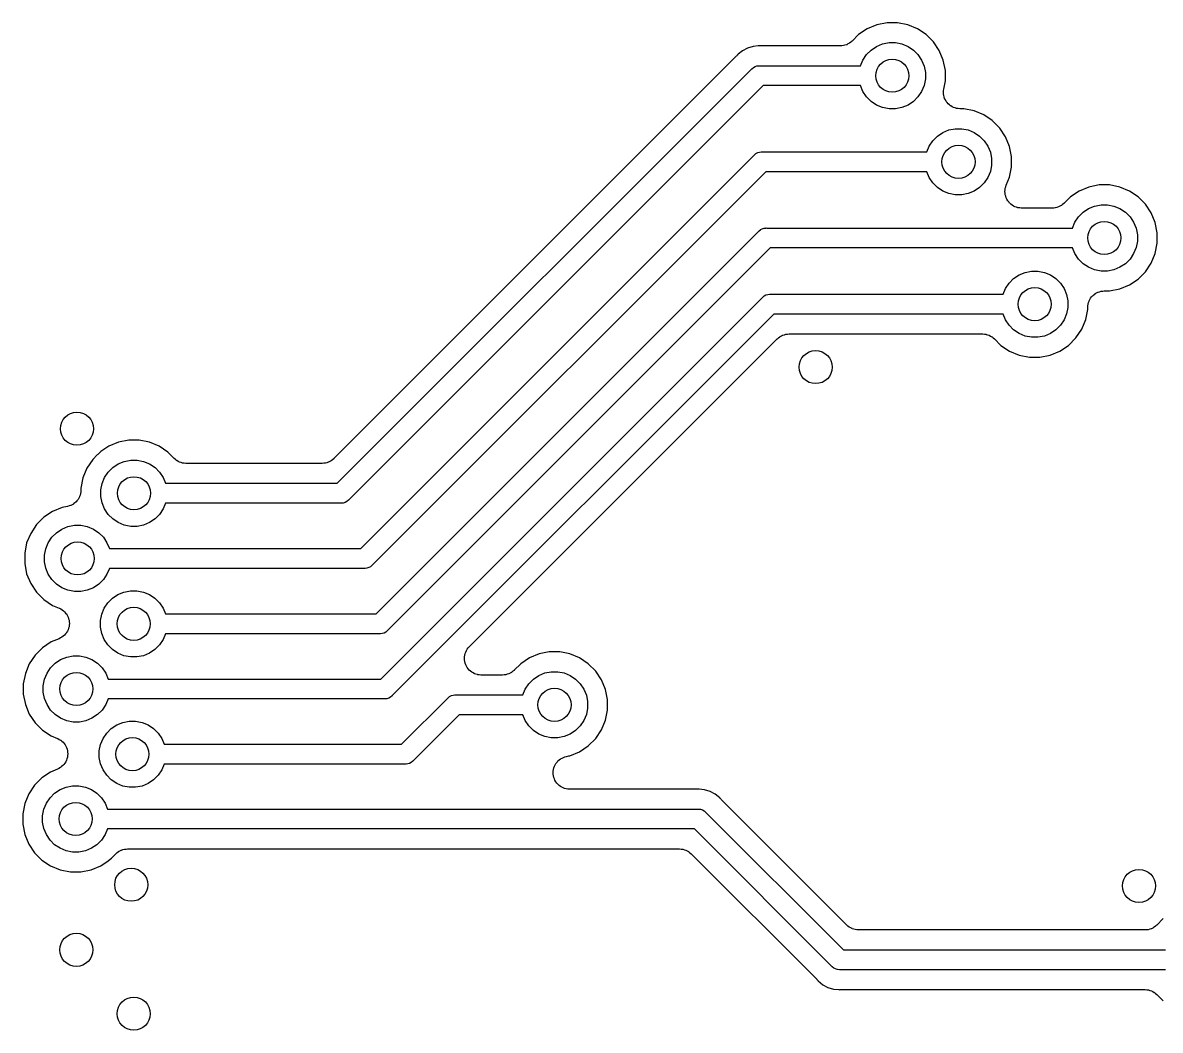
# Model space of a CAD drawing. Extents: x 98.9 to 141.5, y -118.8 to -76.2.
# Drawn here: x 121.96 to 130.69, y -96.86 to -89.13 of the extents above; entities that cross this region are included whole.
import ezdxf

# ---------------------------------------------------------------- set-up
doc = ezdxf.new("R2010")
doc.units = 0
doc.layers.add('BLACK', color=7, linetype='CONTINUOUS')

msp = doc.modelspace()

# ---------------------------------------------------------------- linework, layer by layer
at = {"layer": 'BLACK', "linetype": 'CONTINUOUS'}
for p, q in [((128.515, -89.1438), (128.441, -89.1745)), ((128.593, -89.1282), (128.515, -89.1438)), ((128.673, -89.1282), (128.593, -89.1282)), ((128.752, -89.1438), (128.673, -89.1282)), ((128.826, -89.1745), (128.752, -89.1438)), ((128.374, -89.2189), (128.324, -89.2688)), ((128.441, -89.1745), (128.374, -89.2189)), ((128.892, -89.2189), (128.826, -89.1745)), ((128.949, -89.2755), (128.892, -89.2189)), ((127.522, -89.3224), (127.483, -89.3436)), ((127.566, -89.3093), (127.522, -89.3224)), ((127.605, -89.3054), (127.566, -89.3093)), ((127.61, -89.3049), (127.605, -89.3054)), ((127.605, -89.3054), (127.605, -89.3054)), ((127.615, -89.3054), (127.61, -89.3049)), ((127.621, -89.3054), (127.615, -89.3054)), ((127.626, -89.306), (127.621, -89.3054)), ((127.628, -89.306), (127.626, -89.306)), ((128.234, -89.306), (127.628, -89.306)), ((128.246, -89.3049), (128.234, -89.306)), ((128.258, -89.3038), (128.246, -89.3049)), ((128.259, -89.3036), (128.258, -89.3036)), ((128.258, -89.3036), (128.258, -89.3038)), ((128.27, -89.3002), (128.259, -89.3036)), ((128.282, -89.2969), (128.27, -89.3002)), ((128.283, -89.2964), (128.282, -89.2966)), ((128.282, -89.2966), (128.282, -89.2969)), ((128.293, -89.2909), (128.283, -89.2964)), ((128.304, -89.2855), (128.293, -89.2909)), ((128.305, -89.2848), (128.304, -89.2851)), ((128.304, -89.2851), (128.304, -89.2855)), ((128.314, -89.2774), (128.305, -89.2848)), ((128.323, -89.27), (128.314, -89.2774)), ((128.324, -89.2691), (128.323, -89.27)), ((128.324, -89.2688), (128.324, -89.2691)), ((128.324, -89.2691), (128.324, -89.2691)), ((128.324, -89.2691), (128.324, -89.2691)), ((128.471, -89.3373), (128.513, -89.3095)), ((128.513, -89.3095), (128.559, -89.2904)), ((128.559, -89.2904), (128.608, -89.2806)), ((128.608, -89.2806), (128.658, -89.2806)), ((128.658, -89.2806), (128.707, -89.2904)), ((128.707, -89.2904), (128.754, -89.3095)), ((128.754, -89.3095), (128.795, -89.3373)), ((128.993, -89.3421), (128.949, -89.2755)), ((127.436, -89.3853), (124.35, -92.4717)), ((127.44, -89.3812), (127.436, -89.3853)), ((127.444, -89.3774), (127.44, -89.3812)), ((127.445, -89.3761), (127.444, -89.3774)), ((127.448, -89.3722), (127.445, -89.3761)), ((127.452, -89.369), (127.448, -89.3722)), ((127.483, -89.3436), (127.452, -89.369)), ((127.452, -89.369), (127.452, -89.369)), ((128.39, -89.4584), (128.408, -89.4143)), ((128.408, -89.4143), (128.436, -89.3727)), ((128.436, -89.3727), (128.471, -89.3373)), ((128.795, -89.3373), (128.83, -89.3727)), ((128.83, -89.3727), (128.858, -89.4143)), ((128.858, -89.4143), (128.877, -89.4605)), ((129.024, -89.4161), (128.993, -89.3421)), ((129.04, -89.4946), (129.024, -89.4161)), ((124.376, -92.6613), (127.554, -89.4834)), ((127.554, -89.4834), (127.556, -89.4805)), ((127.556, -89.4805), (127.568, -89.4709)), ((127.568, -89.4709), (127.581, -89.4639)), ((127.581, -89.4639), (127.595, -89.4595)), ((127.595, -89.4595), (127.607, -89.4584)), ((127.607, -89.4584), (127.61, -89.458)), ((127.607, -89.4584), (127.607, -89.4584)), ((127.61, -89.458), (127.614, -89.4584)), ((127.614, -89.4584), (128.39, -89.4584)), ((128.877, -89.4605), (128.887, -89.5096)), ((129.04, -89.5746), (129.04, -89.4946)), ((128.887, -89.5596), (128.877, -89.6087)), ((128.887, -89.5096), (128.887, -89.5596)), ((129.027, -89.6368), (129.04, -89.5746)), ((127.642, -89.6108), (124.464, -92.7888)), ((128.39, -89.6108), (127.642, -89.6108)), ((128.408, -89.6549), (128.39, -89.6108)), ((128.436, -89.6965), (128.408, -89.6549)), ((128.858, -89.6549), (128.83, -89.6965)), ((128.877, -89.6087), (128.858, -89.6549)), ((129.025, -89.6607), (129.026, -89.6488)), ((129.025, -89.6611), (129.025, -89.6607)), ((129.025, -89.6615), (129.025, -89.6611)), ((129.026, -89.6734), (129.025, -89.6615)), ((129.026, -89.6488), (129.027, -89.6368)), ((129.027, -89.6854), (129.026, -89.6734)), ((128.471, -89.7319), (128.436, -89.6965)), ((128.513, -89.7597), (128.471, -89.7319)), ((128.559, -89.7788), (128.513, -89.7597)), ((128.754, -89.7597), (128.707, -89.7788)), ((128.795, -89.7319), (128.754, -89.7597)), ((128.83, -89.6965), (128.795, -89.7319)), ((129.027, -89.6858), (129.027, -89.6854)), ((129.027, -89.6862), (129.027, -89.6858)), ((129.031, -89.6977), (129.027, -89.6862)), ((129.034, -89.7092), (129.031, -89.6977)), ((129.034, -89.7095), (129.034, -89.7092)), ((129.034, -89.7099), (129.034, -89.7095)), ((129.04, -89.7205), (129.034, -89.7099)), ((129.046, -89.7311), (129.04, -89.7205)), ((129.046, -89.7314), (129.046, -89.7311)), ((129.046, -89.7318), (129.046, -89.7314)), ((129.054, -89.7411), (129.046, -89.7318)), ((129.061, -89.7505), (129.054, -89.7411)), ((129.061, -89.7507), (129.061, -89.7505)), ((129.062, -89.751), (129.061, -89.7507)), ((129.071, -89.7587), (129.062, -89.751)), ((129.08, -89.7664), (129.071, -89.7587)), ((129.08, -89.7666), (129.08, -89.7664)), ((129.081, -89.7668), (129.08, -89.7666)), ((129.091, -89.7726), (129.081, -89.7668)), ((128.608, -89.7886), (128.559, -89.7788)), ((128.658, -89.7886), (128.608, -89.7886)), ((128.707, -89.7788), (128.658, -89.7886)), ((129.102, -89.7783), (129.091, -89.7726)), ((129.102, -89.7784), (129.102, -89.7783)), ((129.102, -89.7786), (129.102, -89.7784)), ((129.114, -89.7822), (129.102, -89.7786)), ((129.125, -89.7858), (129.114, -89.7822)), ((129.126, -89.7859), (129.125, -89.7858)), ((129.126, -89.786), (129.126, -89.7859)), ((129.138, -89.7872), (129.126, -89.786)), ((129.15, -89.7886), (129.138, -89.7872)), ((129.151, -89.7886), (129.15, -89.7886)), ((129.152, -89.7886), (129.151, -89.7886)), ((129.151, -89.7886), (129.151, -89.7886)), ((129.151, -89.7886), (129.151, -89.7886)), ((129.181, -89.7886), (129.152, -89.7886)), ((129.26, -89.8042), (129.181, -89.7886)), ((129.334, -89.8349), (129.26, -89.8042)), ((129.4, -89.8793), (129.334, -89.8349)), ((129.067, -89.9508), (129.116, -89.941)), ((129.116, -89.941), (129.166, -89.941)), ((129.166, -89.941), (129.215, -89.9508)), ((129.457, -89.9359), (129.4, -89.8793)), ((129.501, -90.0025), (129.457, -89.9359)), ((128.944, -90.0331), (128.979, -89.9977)), ((128.979, -89.9977), (129.021, -89.9699)), ((129.021, -89.9699), (129.067, -89.9508)), ((129.215, -89.9508), (129.262, -89.9699)), ((129.262, -89.9699), (129.303, -89.9977)), ((129.303, -89.9977), (129.338, -90.0331)), ((129.532, -90.0765), (129.501, -90.0025)), ((127.615, -90.1199), (127.626, -90.1188)), ((127.626, -90.1188), (127.63, -90.1184)), ((127.626, -90.1188), (127.626, -90.1188)), ((127.63, -90.1184), (127.634, -90.1188)), ((127.634, -90.1188), (128.898, -90.1188)), ((128.898, -90.1188), (128.916, -90.0747)), ((128.916, -90.0747), (128.944, -90.0331)), ((129.338, -90.0331), (129.366, -90.0747)), ((129.366, -90.0747), (129.385, -90.1209)), ((129.548, -90.155), (129.532, -90.0765)), ((124.556, -93.1614), (127.573, -90.1438)), ((127.573, -90.1438), (127.576, -90.1409)), ((127.576, -90.1409), (127.587, -90.1313)), ((127.587, -90.1313), (127.601, -90.1243)), ((127.601, -90.1243), (127.615, -90.1199)), ((129.385, -90.1209), (129.395, -90.17)), ((129.395, -90.17), (129.395, -90.22)), ((129.548, -90.235), (129.548, -90.155)), ((127.662, -90.2712), (124.644, -93.2888)), ((128.898, -90.2712), (127.662, -90.2712)), ((128.916, -90.3153), (128.898, -90.2712)), ((129.385, -90.2691), (129.366, -90.3153)), ((129.395, -90.22), (129.385, -90.2691)), ((129.532, -90.3135), (129.548, -90.235)), ((128.944, -90.3569), (128.916, -90.3153)), ((128.979, -90.3923), (128.944, -90.3569)), ((129.338, -90.3569), (129.303, -90.3923)), ((129.366, -90.3153), (129.338, -90.3569)), ((129.503, -90.3865), (129.507, -90.375)), ((129.507, -90.375), (129.532, -90.3135)), ((130.219, -90.3728), (130.14, -90.3884)), ((130.299, -90.3728), (130.219, -90.3728)), ((130.377, -90.3884), (130.299, -90.3728)), ((129.021, -90.4201), (128.979, -90.3923)), ((129.067, -90.4392), (129.021, -90.4201)), ((129.116, -90.449), (129.067, -90.4392)), ((129.166, -90.449), (129.116, -90.449)), ((129.215, -90.4392), (129.166, -90.449)), ((129.262, -90.4201), (129.215, -90.4392)), ((129.303, -90.3923), (129.262, -90.4201)), ((129.497, -90.4227), (129.498, -90.4107)), ((129.497, -90.423), (129.497, -90.4227)), ((129.497, -90.4234), (129.497, -90.423)), ((129.498, -90.4354), (129.497, -90.4234)), ((129.498, -90.4107), (129.499, -90.3987)), ((129.499, -90.4474), (129.498, -90.4354)), ((129.499, -90.3981), (129.503, -90.3865)), ((129.499, -90.3984), (129.499, -90.3981)), ((129.499, -90.3987), (129.499, -90.3984)), ((129.499, -90.4477), (129.499, -90.4474)), ((129.499, -90.4481), (129.499, -90.4477)), ((129.503, -90.4597), (129.499, -90.4481)), ((129.506, -90.4712), (129.503, -90.4597)), ((130, -90.4635), (129.95, -90.5134)), ((130.066, -90.4191), (130, -90.4635)), ((130.14, -90.3884), (130.066, -90.4191)), ((130.451, -90.4191), (130.377, -90.3884)), ((130.518, -90.4635), (130.451, -90.4191)), ((130.574, -90.5201), (130.518, -90.4635)), ((129.506, -90.4715), (129.506, -90.4712)), ((129.506, -90.4718), (129.506, -90.4715)), ((129.512, -90.4824), (129.506, -90.4718)), ((129.518, -90.4931), (129.512, -90.4824)), ((129.518, -90.4934), (129.518, -90.4931)), ((129.518, -90.4937), (129.518, -90.4934)), ((129.526, -90.503), (129.518, -90.4937)), ((129.533, -90.5125), (129.526, -90.503)), ((129.533, -90.5127), (129.533, -90.5125)), ((129.534, -90.5129), (129.533, -90.5127)), ((129.543, -90.5207), (129.534, -90.5129)), ((129.552, -90.5284), (129.543, -90.5207)), ((129.552, -90.5285), (129.552, -90.5284)), ((129.553, -90.5288), (129.552, -90.5285)), ((129.563, -90.5345), (129.553, -90.5288)), ((129.574, -90.5403), (129.563, -90.5345)), ((129.574, -90.5404), (129.574, -90.5403)), ((129.574, -90.5406), (129.574, -90.5404)), ((129.586, -90.5441), (129.574, -90.5406)), ((129.597, -90.5478), (129.586, -90.5441)), ((129.598, -90.5479), (129.597, -90.5478)), ((129.598, -90.548), (129.598, -90.5479)), ((129.61, -90.5492), (129.598, -90.548)), ((129.622, -90.5506), (129.61, -90.5492)), ((129.623, -90.5506), (129.622, -90.5506)), ((129.624, -90.5506), (129.623, -90.5506)), ((129.623, -90.5506), (129.623, -90.5506)), ((129.623, -90.5506), (129.623, -90.5506)), ((129.86, -90.5506), (129.624, -90.5506)), ((129.872, -90.5495), (129.86, -90.5506)), ((129.883, -90.5484), (129.872, -90.5495)), ((129.884, -90.5482), (129.883, -90.5484)), ((129.885, -90.5482), (129.884, -90.5482)), ((129.896, -90.5448), (129.885, -90.5482)), ((129.907, -90.5415), (129.896, -90.5448)), ((129.908, -90.5412), (129.907, -90.5415)), ((129.919, -90.5355), (129.908, -90.541)), ((129.908, -90.541), (129.908, -90.5412)), ((129.929, -90.5301), (129.919, -90.5355)), ((129.93, -90.5297), (129.929, -90.5301)), ((129.939, -90.522), (129.93, -90.5294)), ((129.93, -90.5294), (129.93, -90.5297)), ((129.949, -90.5146), (129.939, -90.522)), ((129.95, -90.5137), (129.949, -90.5146)), ((129.95, -90.5134), (129.95, -90.5137)), ((129.95, -90.5137), (129.95, -90.5137)), ((129.95, -90.5137), (129.95, -90.5137)), ((130.097, -90.5819), (130.138, -90.5541)), ((130.138, -90.5541), (130.185, -90.535)), ((130.185, -90.535), (130.234, -90.5252)), ((130.234, -90.5252), (130.284, -90.5252)), ((130.284, -90.5252), (130.333, -90.535)), ((130.333, -90.535), (130.379, -90.5541)), ((130.379, -90.5541), (130.421, -90.5819)), ((130.619, -90.5867), (130.574, -90.5201)), ((130.034, -90.6589), (130.062, -90.6173)), ((130.062, -90.6173), (130.097, -90.5819)), ((130.421, -90.5819), (130.456, -90.6173)), ((130.456, -90.6173), (130.484, -90.6589)), ((130.65, -90.6607), (130.619, -90.5867)), ((124.674, -93.6632), (127.609, -90.728)), ((127.609, -90.728), (127.612, -90.7251)), ((127.612, -90.7251), (127.621, -90.7172)), ((127.621, -90.7172), (127.623, -90.7155)), ((127.623, -90.7155), (127.636, -90.7085)), ((127.636, -90.7085), (127.651, -90.7041)), ((127.636, -90.7085), (127.636, -90.7085)), ((127.651, -90.7041), (127.662, -90.703)), ((127.662, -90.703), (127.666, -90.7026)), ((127.662, -90.703), (127.662, -90.703)), ((127.666, -90.7026), (127.67, -90.703)), ((127.67, -90.703), (130.015, -90.703)), ((130.015, -90.703), (130.034, -90.6589)), ((130.484, -90.6589), (130.503, -90.7051)), ((130.503, -90.7051), (130.513, -90.7542)), ((130.665, -90.7392), (130.65, -90.6607)), ((130.513, -90.8042), (130.503, -90.8533)), ((130.513, -90.7542), (130.513, -90.8042)), ((130.665, -90.8192), (130.665, -90.7392)), ((127.697, -90.8554), (124.762, -93.7906)), ((130.015, -90.8554), (127.697, -90.8554)), ((130.034, -90.8995), (130.015, -90.8554)), ((130.062, -90.9411), (130.034, -90.8995)), ((130.484, -90.8995), (130.456, -90.9411)), ((130.503, -90.8533), (130.484, -90.8995)), ((130.619, -90.9717), (130.65, -90.8977)), ((130.65, -90.8977), (130.665, -90.8192)), ((130.097, -90.9765), (130.062, -90.9411)), ((130.138, -91.0043), (130.097, -90.9765)), ((130.421, -90.9765), (130.379, -91.0043)), ((130.456, -90.9411), (130.421, -90.9765)), ((130.574, -91.0383), (130.619, -90.9717)), ((129.563, -91.0899), (129.605, -91.0621)), ((129.605, -91.0621), (129.651, -91.043)), ((129.651, -91.043), (129.7, -91.0332)), ((129.7, -91.0332), (129.75, -91.0332)), ((129.75, -91.0332), (129.799, -91.043)), ((129.799, -91.043), (129.846, -91.0621)), ((129.846, -91.0621), (129.887, -91.0899)), ((130.185, -91.0234), (130.138, -91.0043)), ((130.234, -91.0332), (130.185, -91.0234)), ((130.284, -91.0332), (130.234, -91.0332)), ((130.333, -91.0234), (130.284, -91.0332)), ((130.379, -91.0043), (130.333, -91.0234)), ((130.518, -91.0949), (130.574, -91.0383)), ((129.5, -91.1669), (129.528, -91.1253)), ((129.528, -91.1253), (129.563, -91.0899)), ((129.887, -91.0899), (129.923, -91.1253)), ((129.923, -91.1253), (129.95, -91.1669)), ((130.377, -91.17), (130.451, -91.1393)), ((130.451, -91.1393), (130.518, -91.0949)), ((124.71, -94.1625), (127.637, -91.236)), ((127.637, -91.236), (127.639, -91.2331)), ((127.639, -91.2331), (127.651, -91.2235)), ((127.651, -91.2235), (127.664, -91.2165)), ((127.664, -91.2165), (127.678, -91.2121)), ((127.678, -91.2121), (127.69, -91.211)), ((127.69, -91.211), (127.693, -91.2106)), ((127.69, -91.211), (127.69, -91.211)), ((127.693, -91.2106), (127.697, -91.211)), ((127.697, -91.211), (129.482, -91.211)), ((129.482, -91.211), (129.5, -91.1669)), ((129.95, -91.1669), (129.97, -91.2131)), ((129.97, -91.2131), (129.979, -91.2622)), ((130.142, -91.2626), (130.148, -91.2521)), ((130.148, -91.2521), (130.154, -91.2416)), ((130.154, -91.2408), (130.162, -91.2317)), ((130.154, -91.2412), (130.154, -91.2408)), ((130.154, -91.2416), (130.154, -91.2412)), ((130.162, -91.2317), (130.169, -91.2225)), ((130.169, -91.2225), (130.17, -91.2222)), ((130.17, -91.2219), (130.179, -91.2144)), ((130.17, -91.2222), (130.17, -91.2219)), ((130.179, -91.2144), (130.189, -91.2068)), ((130.189, -91.2063), (130.2, -91.2008)), ((130.189, -91.2066), (130.189, -91.2063)), ((130.189, -91.2068), (130.189, -91.2066)), ((130.2, -91.2008), (130.21, -91.1952)), ((130.21, -91.1952), (130.211, -91.1951)), ((130.211, -91.1948), (130.223, -91.1915)), ((130.211, -91.1951), (130.211, -91.1948)), ((130.223, -91.1915), (130.234, -91.188)), ((130.234, -91.188), (130.235, -91.188)), ((130.235, -91.1878), (130.247, -91.1868)), ((130.235, -91.188), (130.235, -91.1878)), ((130.247, -91.1868), (130.259, -91.1856)), ((130.259, -91.1856), (130.299, -91.1856)), ((130.299, -91.1856), (130.377, -91.17)), ((129.979, -91.3122), (129.97, -91.3613)), ((129.979, -91.2622), (129.979, -91.3122)), ((130.116, -91.4057), (130.132, -91.3272)), ((130.132, -91.3108), (130.133, -91.2989)), ((130.132, -91.3117), (130.132, -91.3108)), ((130.132, -91.3126), (130.132, -91.3117)), ((130.132, -91.3117), (130.132, -91.3117)), ((130.132, -91.3117), (130.132, -91.3117)), ((130.132, -91.3272), (130.132, -91.3126)), ((130.133, -91.2989), (130.134, -91.2871)), ((130.134, -91.2871), (130.135, -91.2866)), ((130.135, -91.2862), (130.138, -91.2748)), ((130.135, -91.2866), (130.135, -91.2862)), ((130.138, -91.2748), (130.142, -91.2634)), ((130.142, -91.263), (130.142, -91.2626)), ((130.142, -91.2634), (130.142, -91.263)), ((127.725, -91.3634), (124.798, -94.2899)), ((129.482, -91.3634), (127.725, -91.3634)), ((129.5, -91.4075), (129.482, -91.3634)), ((129.528, -91.4491), (129.5, -91.4075)), ((129.95, -91.4075), (129.923, -91.4491)), ((129.97, -91.3613), (129.95, -91.4075)), ((130.086, -91.4797), (130.116, -91.4057)), ((129.563, -91.4845), (129.528, -91.4491)), ((129.605, -91.5123), (129.563, -91.4845)), ((129.651, -91.5314), (129.605, -91.5123)), ((129.846, -91.5123), (129.799, -91.5314)), ((129.887, -91.4845), (129.846, -91.5123)), ((129.923, -91.4491), (129.887, -91.4845)), ((130.041, -91.5463), (130.086, -91.4797)), ((125.389, -93.9152), (127.751, -91.553)), ((127.751, -91.5527), (127.752, -91.5518)), ((127.751, -91.553), (127.751, -91.5527)), ((127.751, -91.5527), (127.751, -91.5527)), ((127.751, -91.5527), (127.751, -91.5527)), ((127.752, -91.5518), (127.761, -91.5444)), ((127.761, -91.5444), (127.77, -91.537)), ((127.77, -91.537), (127.771, -91.5367)), ((127.771, -91.5367), (127.772, -91.5363)), ((127.772, -91.5363), (127.782, -91.5309)), ((127.782, -91.5309), (127.792, -91.5254)), ((127.792, -91.5254), (127.793, -91.5252)), ((127.793, -91.5252), (127.794, -91.5249)), ((127.794, -91.5249), (127.805, -91.5216)), ((127.805, -91.5216), (127.816, -91.5182)), ((127.816, -91.5182), (127.817, -91.5182)), ((127.817, -91.518), (127.829, -91.5169)), ((127.817, -91.5182), (127.817, -91.518)), ((127.829, -91.5169), (127.841, -91.5158)), ((127.841, -91.5158), (129.327, -91.5158)), ((129.327, -91.5158), (129.327, -91.5158)), ((129.327, -91.5158), (129.327, -91.5158)), ((129.327, -91.5158), (129.327, -91.5158)), ((129.327, -91.5158), (129.328, -91.5158)), ((129.328, -91.5158), (129.34, -91.5171)), ((129.34, -91.5171), (129.352, -91.5183)), ((129.352, -91.5183), (129.352, -91.5185)), ((129.352, -91.5185), (129.353, -91.5186)), ((129.353, -91.5186), (129.364, -91.5221)), ((129.364, -91.5221), (129.375, -91.5256)), ((129.375, -91.5256), (129.376, -91.5259)), ((129.376, -91.5259), (129.377, -91.5261)), ((129.377, -91.5261), (129.387, -91.5317)), ((129.387, -91.5317), (129.397, -91.5373)), ((129.397, -91.5373), (129.398, -91.5377)), ((129.398, -91.5377), (129.398, -91.538)), ((129.398, -91.538), (129.407, -91.5455)), ((129.407, -91.5455), (129.416, -91.553)), ((129.416, -91.553), (129.466, -91.6029)), ((129.7, -91.5412), (129.651, -91.5314)), ((129.75, -91.5412), (129.7, -91.5412)), ((129.799, -91.5314), (129.75, -91.5412)), ((129.984, -91.6029), (130.041, -91.5463)), ((129.466, -91.6029), (129.533, -91.6473)), ((129.533, -91.6473), (129.607, -91.678)), ((129.607, -91.678), (129.685, -91.6936)), ((129.765, -91.6936), (129.844, -91.678)), ((129.844, -91.678), (129.918, -91.6473)), ((129.918, -91.6473), (129.984, -91.6029)), ((129.685, -91.6936), (129.765, -91.6936)), ((122.624, -92.3774), (122.563, -92.4182)), ((122.698, -92.3468), (122.624, -92.3774)), ((122.777, -92.3311), (122.698, -92.3468)), ((122.857, -92.3311), (122.777, -92.3311)), ((122.935, -92.3468), (122.857, -92.3311)), ((123.009, -92.3774), (122.935, -92.3468)), ((123.076, -92.4219), (123.009, -92.3774)), ((122.536, -92.4434), (122.501, -92.4785)), ((122.541, -92.4398), (122.536, -92.4434)), ((122.563, -92.4182), (122.541, -92.4398)), ((123.126, -92.4717), (123.076, -92.4219)), ((123.135, -92.4792), (123.126, -92.4717)), ((124.349, -92.473), (124.34, -92.4803)), ((124.35, -92.4721), (124.349, -92.473)), ((124.35, -92.4717), (124.35, -92.472)), ((124.35, -92.472), (124.35, -92.4721)), ((124.35, -92.4721), (124.35, -92.4721)), ((122.456, -92.545), (122.426, -92.619)), ((122.501, -92.4785), (122.456, -92.545)), ((122.619, -92.5756), (122.655, -92.5402)), ((122.655, -92.5402), (122.696, -92.5124)), ((122.696, -92.5124), (122.743, -92.4933)), ((122.743, -92.4933), (122.792, -92.4835)), ((122.792, -92.4835), (122.842, -92.4835)), ((122.842, -92.4835), (122.891, -92.4933)), ((122.891, -92.4933), (122.937, -92.5124)), ((122.937, -92.5124), (122.979, -92.5402)), ((122.979, -92.5402), (123.014, -92.5756)), ((123.144, -92.4867), (123.135, -92.4792)), ((123.144, -92.4871), (123.144, -92.4867)), ((123.145, -92.4875), (123.144, -92.4871)), ((123.155, -92.493), (123.145, -92.4875)), ((123.165, -92.4987), (123.155, -92.493)), ((123.166, -92.4989), (123.165, -92.4987)), ((123.167, -92.4992), (123.166, -92.4989)), ((123.178, -92.5026), (123.167, -92.4992)), ((123.189, -92.5062), (123.178, -92.5026)), ((123.19, -92.5062), (123.189, -92.5062)), ((123.19, -92.5064), (123.19, -92.5062)), ((123.202, -92.5076), (123.19, -92.5064)), ((123.214, -92.5089), (123.202, -92.5076)), ((123.215, -92.5089), (123.214, -92.5089)), ((124.26, -92.5089), (123.215, -92.5089)), ((123.215, -92.5089), (123.215, -92.5089)), ((123.215, -92.5089), (123.215, -92.5089)), ((123.215, -92.5089), (123.215, -92.5089)), ((124.272, -92.5078), (124.26, -92.5089)), ((124.284, -92.5068), (124.272, -92.5078)), ((124.285, -92.5065), (124.284, -92.5066)), ((124.284, -92.5066), (124.284, -92.5068)), ((124.296, -92.5031), (124.285, -92.5065)), ((124.307, -92.4999), (124.296, -92.5031)), ((124.308, -92.4995), (124.307, -92.4999)), ((124.309, -92.4994), (124.308, -92.4995)), ((124.319, -92.4938), (124.309, -92.4994)), ((124.329, -92.4885), (124.319, -92.4938)), ((124.33, -92.488), (124.329, -92.4885)), ((124.34, -92.4803), (124.33, -92.4877)), ((124.33, -92.4877), (124.33, -92.488)), ((122.426, -92.619), (122.41, -92.6975)), ((122.572, -92.6635), (122.592, -92.6172)), ((122.592, -92.6172), (122.619, -92.5756)), ((123.014, -92.5756), (123.042, -92.6172)), ((123.042, -92.6172), (123.06, -92.6613)), ((122.409, -92.7277), (122.408, -92.7395)), ((122.41, -92.7158), (122.409, -92.7277)), ((122.41, -92.6975), (122.41, -92.714)), ((122.41, -92.714), (122.41, -92.7148)), ((122.41, -92.7148), (122.41, -92.7148)), ((122.41, -92.7148), (122.41, -92.7148)), ((122.41, -92.7148), (122.41, -92.7158)), ((122.563, -92.7125), (122.572, -92.6635)), ((122.563, -92.7626), (122.563, -92.7125)), ((123.06, -92.6613), (124.376, -92.6613)), ((122.353, -92.8203), (122.342, -92.8258)), ((122.354, -92.8198), (122.353, -92.82)), ((122.353, -92.82), (122.353, -92.8203)), ((122.363, -92.8122), (122.354, -92.8198)), ((122.372, -92.8048), (122.363, -92.8122)), ((122.373, -92.8041), (122.372, -92.8044)), ((122.372, -92.8044), (122.372, -92.8048)), ((122.38, -92.7948), (122.373, -92.8041)), ((122.388, -92.7858), (122.38, -92.7948)), ((122.389, -92.785), (122.388, -92.7854)), ((122.388, -92.7854), (122.388, -92.7858)), ((122.394, -92.7745), (122.389, -92.785)), ((122.4, -92.7641), (122.394, -92.7745)), ((122.404, -92.7518), (122.4, -92.7632)), ((122.4, -92.7632), (122.4, -92.7636)), ((122.4, -92.7636), (122.4, -92.7641)), ((122.407, -92.7404), (122.404, -92.7518)), ((122.408, -92.7395), (122.407, -92.7399)), ((122.407, -92.7399), (122.407, -92.7404)), ((122.572, -92.8116), (122.563, -92.7626)), ((122.592, -92.8579), (122.572, -92.8116)), ((123.06, -92.8137), (123.042, -92.8579)), ((124.404, -92.8137), (123.06, -92.8137)), ((124.407, -92.8141), (124.404, -92.8137)), ((124.411, -92.8137), (124.407, -92.8141)), ((124.422, -92.8126), (124.411, -92.8137)), ((124.411, -92.8137), (124.411, -92.8137)), ((124.437, -92.8083), (124.422, -92.8126)), ((124.45, -92.8012), (124.437, -92.8083)), ((124.462, -92.7917), (124.45, -92.8012)), ((124.464, -92.7888), (124.462, -92.7917)), ((122.193, -92.8774), (122.126, -92.9219)), ((122.267, -92.8468), (122.193, -92.8774)), ((122.308, -92.8386), (122.267, -92.8468)), ((122.319, -92.8351), (122.308, -92.8386)), ((122.331, -92.8318), (122.319, -92.8351)), ((122.332, -92.8314), (122.331, -92.8316)), ((122.331, -92.8316), (122.331, -92.8318)), ((122.342, -92.8258), (122.332, -92.8314)), ((122.619, -92.8995), (122.592, -92.8579)), ((122.655, -92.9348), (122.619, -92.8995)), ((123.014, -92.8995), (122.979, -92.9348)), ((123.042, -92.8579), (123.014, -92.8995)), ((122.07, -92.9785), (122.025, -93.0451)), ((122.126, -92.9219), (122.07, -92.9785)), ((122.265, -93.0125), (122.311, -92.9934)), ((122.311, -92.9934), (122.36, -92.9836)), ((122.36, -92.9836), (122.41, -92.9836)), ((122.41, -92.9836), (122.459, -92.9934)), ((122.459, -92.9934), (122.506, -93.0125)), ((122.696, -92.9626), (122.655, -92.9348)), ((122.743, -92.9818), (122.696, -92.9626)), ((122.792, -92.9915), (122.743, -92.9818)), ((122.842, -92.9915), (122.792, -92.9915)), ((122.891, -92.9818), (122.842, -92.9915)), ((122.937, -92.9626), (122.891, -92.9818)), ((122.979, -92.9348), (122.937, -92.9626)), ((122.025, -93.0451), (121.994, -93.1191)), ((122.16, -93.1173), (122.188, -93.0757)), ((122.188, -93.0757), (122.223, -93.0403)), ((122.223, -93.0403), (122.265, -93.0125)), ((122.506, -93.0125), (122.547, -93.0403)), ((122.547, -93.0403), (122.583, -93.0757)), ((122.583, -93.0757), (122.61, -93.1173)), ((121.994, -93.1191), (121.979, -93.1976)), ((122.131, -93.2126), (122.141, -93.1635)), ((122.141, -93.1635), (122.16, -93.1173)), ((122.61, -93.1173), (122.629, -93.1614)), ((122.629, -93.1614), (124.556, -93.1614)), ((121.979, -93.1976), (121.979, -93.2776)), ((122.131, -93.2626), (122.131, -93.2126)), ((121.979, -93.2776), (121.994, -93.3561)), ((122.141, -93.3117), (122.131, -93.2626)), ((122.16, -93.3579), (122.141, -93.3117)), ((122.629, -93.3138), (122.61, -93.3579)), ((124.584, -93.3138), (122.629, -93.3138)), ((124.587, -93.3142), (124.584, -93.3138)), ((124.591, -93.3138), (124.587, -93.3142)), ((124.602, -93.3127), (124.591, -93.3138)), ((124.591, -93.3138), (124.591, -93.3138)), ((124.617, -93.3083), (124.602, -93.3127)), ((124.63, -93.3013), (124.617, -93.3083)), ((124.642, -93.2917), (124.63, -93.3013)), ((124.644, -93.2888), (124.642, -93.2917)), ((121.994, -93.3561), (122.025, -93.4301)), ((122.025, -93.4301), (122.07, -93.4967)), ((122.188, -93.3995), (122.16, -93.3579)), ((122.223, -93.4349), (122.188, -93.3995)), ((122.583, -93.3995), (122.547, -93.4349)), ((122.61, -93.3579), (122.583, -93.3995)), ((122.07, -93.4967), (122.126, -93.5533)), ((122.265, -93.4627), (122.223, -93.4349)), ((122.311, -93.4818), (122.265, -93.4627)), ((122.36, -93.4916), (122.311, -93.4818)), ((122.41, -93.4916), (122.36, -93.4916)), ((122.459, -93.4818), (122.41, -93.4916)), ((122.506, -93.4627), (122.459, -93.4818)), ((122.547, -93.4349), (122.506, -93.4627)), ((122.653, -93.5421), (122.694, -93.5143)), ((122.694, -93.5143), (122.74, -93.4951)), ((122.74, -93.4951), (122.79, -93.4854)), ((122.79, -93.4854), (122.84, -93.4854)), ((122.84, -93.4854), (122.889, -93.4951)), ((122.889, -93.4951), (122.935, -93.5143)), ((122.935, -93.5143), (122.977, -93.5421)), ((122.126, -93.5533), (122.193, -93.5977)), ((122.193, -93.5977), (122.243, -93.6186)), ((122.589, -93.6191), (122.617, -93.5775)), ((122.617, -93.5775), (122.653, -93.5421)), ((122.977, -93.5421), (123.012, -93.5775)), ((123.012, -93.5775), (123.04, -93.6191)), ((122.243, -93.6186), (122.244, -93.6191)), ((122.244, -93.6191), (122.244, -93.6191)), ((122.244, -93.6191), (122.244, -93.6191)), ((122.244, -93.6191), (122.245, -93.6193)), ((122.245, -93.6193), (122.256, -93.6253)), ((122.256, -93.6253), (122.266, -93.631)), ((122.266, -93.631), (122.266, -93.6312)), ((122.266, -93.6312), (122.266, -93.6313)), ((122.266, -93.6313), (122.276, -93.6392)), ((122.276, -93.6392), (122.285, -93.6469)), ((122.285, -93.6469), (122.285, -93.6471)), ((122.285, -93.6471), (122.285, -93.6472)), ((122.285, -93.6472), (122.293, -93.6568)), ((122.293, -93.6568), (122.301, -93.6662)), ((122.301, -93.6662), (122.301, -93.6664)), ((122.301, -93.6664), (122.301, -93.6666)), ((122.301, -93.6666), (122.307, -93.6775)), ((122.307, -93.6775), (122.312, -93.6882)), ((122.312, -93.6882), (122.312, -93.6884)), ((122.312, -93.6884), (122.312, -93.6886)), ((122.312, -93.6886), (122.316, -93.7003)), ((122.561, -93.7144), (122.57, -93.6653)), ((122.57, -93.6653), (122.589, -93.6191)), ((123.04, -93.6191), (123.058, -93.6632)), ((123.058, -93.6632), (124.674, -93.6632)), ((122.315, -93.7733), (122.312, -93.785)), ((122.319, -93.7617), (122.315, -93.7733)), ((122.316, -93.7003), (122.319, -93.7119)), ((122.319, -93.7119), (122.319, -93.7121)), ((122.319, -93.7121), (122.319, -93.7124)), ((122.319, -93.7124), (122.32, -93.7245)), ((122.32, -93.7492), (122.319, -93.7613)), ((122.319, -93.7613), (122.319, -93.7615)), ((122.319, -93.7615), (122.319, -93.7617)), ((122.32, -93.7245), (122.322, -93.7366)), ((122.322, -93.737), (122.32, -93.7492)), ((122.322, -93.7366), (122.321, -93.7368)), ((122.321, -93.7368), (122.322, -93.737)), ((122.561, -93.7644), (122.561, -93.7144)), ((122.57, -93.8135), (122.561, -93.7644)), ((122.243, -93.8533), (122.182, -93.8785)), ((122.254, -93.8475), (122.243, -93.8533)), ((122.265, -93.8418), (122.254, -93.8475)), ((122.274, -93.8339), (122.265, -93.8416)), ((122.265, -93.8416), (122.265, -93.8417)), ((122.265, -93.8417), (122.265, -93.8418)), ((122.284, -93.8262), (122.274, -93.8339)), ((122.292, -93.8165), (122.284, -93.8259)), ((122.284, -93.8259), (122.284, -93.826)), ((122.284, -93.826), (122.284, -93.8262)), ((122.3, -93.8071), (122.292, -93.8165)), ((122.306, -93.796), (122.3, -93.8068)), ((122.3, -93.8068), (122.3, -93.8069)), ((122.3, -93.8069), (122.3, -93.8071)), ((122.312, -93.7854), (122.306, -93.796)), ((122.312, -93.785), (122.312, -93.7851)), ((122.312, -93.7851), (122.312, -93.7854)), ((122.589, -93.8597), (122.57, -93.8135)), ((122.617, -93.9013), (122.589, -93.8597)), ((123.04, -93.8597), (123.012, -93.9013)), ((123.058, -93.8156), (123.04, -93.8597)), ((124.702, -93.8156), (123.058, -93.8156)), ((124.706, -93.8159), (124.702, -93.8156)), ((124.709, -93.8156), (124.706, -93.8159)), ((124.721, -93.8145), (124.709, -93.8156)), ((124.709, -93.8156), (124.709, -93.8156)), ((124.735, -93.8101), (124.721, -93.8145)), ((124.748, -93.803), (124.735, -93.8101)), ((124.76, -93.7935), (124.748, -93.803)), ((124.762, -93.7906), (124.76, -93.7935)), ((122.116, -93.923), (122.059, -93.9796)), ((122.182, -93.8785), (122.116, -93.923)), ((122.653, -93.9367), (122.617, -93.9013)), ((122.694, -93.9645), (122.653, -93.9367)), ((122.977, -93.9367), (122.935, -93.9645)), ((123.012, -93.9013), (122.977, -93.9367)), ((125.358, -93.9677), (125.361, -93.9562)), ((125.361, -93.9558), (125.367, -93.9449)), ((125.361, -93.956), (125.361, -93.9558)), ((125.361, -93.9562), (125.361, -93.956)), ((125.367, -93.9449), (125.373, -93.9344)), ((125.373, -93.934), (125.381, -93.9246)), ((125.373, -93.9342), (125.373, -93.934)), ((125.373, -93.9344), (125.373, -93.9342)), ((125.381, -93.9246), (125.389, -93.9152)), ((126.002, -93.9542), (125.924, -93.9698)), ((126.082, -93.9542), (126.002, -93.9542)), ((126.161, -93.9698), (126.082, -93.9542)), ((122.059, -93.9796), (122.014, -94.0462)), ((122.177, -94.0768), (122.213, -94.0414)), ((122.213, -94.0414), (122.254, -94.0136)), ((122.254, -94.0136), (122.301, -93.9944)), ((122.301, -93.9944), (122.35, -93.9847)), ((122.35, -93.9847), (122.4, -93.9847)), ((122.4, -93.9847), (122.449, -93.9944)), ((122.449, -93.9944), (122.495, -94.0136)), ((122.495, -94.0136), (122.537, -94.0414)), ((122.537, -94.0414), (122.572, -94.0768)), ((122.74, -93.9836), (122.694, -93.9645)), ((122.79, -93.9934), (122.74, -93.9836)), ((122.84, -93.9934), (122.79, -93.9934)), ((122.889, -93.9836), (122.84, -93.9934)), ((122.935, -93.9645), (122.889, -93.9836)), ((125.351, -94.0041), (125.353, -93.992)), ((125.352, -94.0043), (125.351, -94.0041)), ((125.351, -94.0046), (125.352, -94.0043)), ((125.353, -94.0166), (125.351, -94.0046)), ((125.353, -93.992), (125.354, -93.9799)), ((125.354, -94.0288), (125.353, -94.0166)), ((125.354, -93.9795), (125.358, -93.9677)), ((125.354, -93.9797), (125.354, -93.9795)), ((125.354, -93.9799), (125.354, -93.9797)), ((125.354, -94.029), (125.354, -94.0288)), ((125.354, -94.0292), (125.354, -94.029)), ((125.357, -94.041), (125.354, -94.0292)), ((125.361, -94.0526), (125.357, -94.041)), ((125.85, -94.0005), (125.783, -94.0449)), ((125.924, -93.9698), (125.85, -94.0005)), ((126.235, -94.0005), (126.161, -93.9698)), ((126.301, -94.0449), (126.235, -94.0005)), ((121.984, -94.1201), (121.968, -94.1987)), ((122.014, -94.0462), (121.984, -94.1201)), ((122.13, -94.1646), (122.15, -94.1184)), ((122.15, -94.1184), (122.177, -94.0768)), ((122.572, -94.0768), (122.6, -94.1184)), ((122.6, -94.1184), (122.618, -94.1625)), ((125.361, -94.0528), (125.361, -94.0526)), ((125.361, -94.053), (125.361, -94.0528)), ((125.367, -94.0638), (125.361, -94.053)), ((125.372, -94.0745), (125.367, -94.0638)), ((125.372, -94.0747), (125.372, -94.0745)), ((125.372, -94.0749), (125.372, -94.0747)), ((125.38, -94.0844), (125.372, -94.0749)), ((125.388, -94.0939), (125.38, -94.0844)), ((125.388, -94.094), (125.388, -94.0939)), ((125.388, -94.0942), (125.388, -94.094)), ((125.397, -94.102), (125.388, -94.0942)), ((125.407, -94.1098), (125.397, -94.102)), ((125.407, -94.1099), (125.407, -94.1098)), ((125.407, -94.11), (125.407, -94.1099)), ((125.418, -94.1159), (125.407, -94.11)), ((125.428, -94.1217), (125.418, -94.1159)), ((125.429, -94.1218), (125.428, -94.1217)), ((125.429, -94.1219), (125.429, -94.1218)), ((125.44, -94.1255), (125.429, -94.1219)), ((125.452, -94.1292), (125.44, -94.1255)), ((125.453, -94.1293), (125.452, -94.1292)), ((125.452, -94.1292), (125.452, -94.1292)), ((125.465, -94.1306), (125.453, -94.1293)), ((125.477, -94.132), (125.465, -94.1306)), ((125.655, -94.1309), (125.644, -94.132)), ((125.667, -94.1298), (125.655, -94.1309)), ((125.668, -94.1296), (125.667, -94.1298)), ((125.68, -94.1262), (125.668, -94.1296)), ((125.668, -94.1296), (125.668, -94.1296)), ((125.691, -94.1229), (125.68, -94.1262)), ((125.692, -94.1224), (125.691, -94.1226)), ((125.691, -94.1226), (125.691, -94.1229)), ((125.702, -94.1169), (125.692, -94.1224)), ((125.713, -94.1115), (125.702, -94.1169)), ((125.714, -94.1108), (125.713, -94.1111)), ((125.713, -94.1111), (125.713, -94.1115)), ((125.723, -94.1034), (125.714, -94.1108)), ((125.732, -94.096), (125.723, -94.1034)), ((125.733, -94.0951), (125.732, -94.096)), ((125.783, -94.0449), (125.733, -94.0948)), ((125.733, -94.0948), (125.733, -94.0951)), ((125.733, -94.0951), (125.733, -94.0951)), ((125.733, -94.0951), (125.733, -94.0951)), ((125.922, -94.1355), (125.968, -94.1164)), ((125.968, -94.1164), (126.017, -94.1066)), ((126.017, -94.1066), (126.067, -94.1066)), ((126.067, -94.1066), (126.116, -94.1164)), ((126.116, -94.1164), (126.163, -94.1355)), ((126.358, -94.1015), (126.301, -94.0449)), ((126.403, -94.1681), (126.358, -94.1015)), ((121.968, -94.1987), (121.968, -94.2787)), ((122.121, -94.2137), (122.13, -94.1646)), ((122.121, -94.2637), (122.121, -94.2137)), ((122.618, -94.1625), (124.71, -94.1625)), ((125.478, -94.132), (125.477, -94.132)), ((125.477, -94.132), (125.477, -94.132)), ((125.477, -94.132), (125.477, -94.132)), ((125.477, -94.132), (125.477, -94.132)), ((125.644, -94.132), (125.478, -94.132)), ((125.817, -94.2403), (125.845, -94.1987)), ((125.845, -94.1987), (125.88, -94.1633)), ((125.88, -94.1633), (125.922, -94.1355)), ((126.163, -94.1355), (126.204, -94.1633)), ((126.204, -94.1633), (126.24, -94.1987)), ((126.24, -94.1987), (126.267, -94.2403)), ((126.433, -94.2421), (126.403, -94.1681)), ((121.968, -94.2787), (121.984, -94.3572)), ((122.13, -94.3128), (122.121, -94.2637)), ((124.784, -94.3023), (124.771, -94.3094)), ((124.796, -94.2928), (124.784, -94.3023)), ((124.798, -94.2899), (124.796, -94.2928)), ((125.226, -94.3065), (125.233, -94.3013)), ((125.233, -94.3013), (125.238, -94.2969)), ((125.238, -94.2969), (125.251, -94.2899)), ((125.251, -94.2899), (125.265, -94.2855)), ((125.251, -94.2899), (125.251, -94.2899)), ((125.265, -94.2855), (125.277, -94.2844)), ((125.277, -94.2844), (125.28, -94.284)), ((125.277, -94.2844), (125.277, -94.2844)), ((125.28, -94.284), (125.284, -94.2844)), ((125.284, -94.2844), (125.799, -94.2844)), ((125.799, -94.2844), (125.817, -94.2403)), ((126.267, -94.2403), (126.287, -94.2865)), ((126.287, -94.2865), (126.296, -94.3356)), ((126.449, -94.3206), (126.433, -94.2421)), ((121.984, -94.3572), (122.014, -94.4312)), ((122.15, -94.359), (122.13, -94.3128)), ((122.177, -94.4006), (122.15, -94.359)), ((122.6, -94.359), (122.572, -94.4006)), ((122.618, -94.3149), (122.6, -94.359)), ((124.738, -94.3149), (122.618, -94.3149)), ((124.742, -94.3152), (124.738, -94.3149)), ((124.746, -94.3149), (124.742, -94.3152)), ((124.757, -94.3138), (124.746, -94.3149)), ((124.746, -94.3149), (124.746, -94.3149)), ((124.771, -94.3094), (124.757, -94.3138)), ((124.87, -94.6631), (125.224, -94.3094)), ((125.224, -94.3094), (125.226, -94.3065)), ((126.296, -94.3856), (126.287, -94.4347)), ((126.296, -94.3356), (126.296, -94.3856)), ((126.449, -94.4006), (126.449, -94.3206)), ((122.014, -94.4312), (122.059, -94.4977)), ((122.213, -94.436), (122.177, -94.4006)), ((122.254, -94.4638), (122.213, -94.436)), ((122.301, -94.4829), (122.254, -94.4638)), ((122.495, -94.4638), (122.449, -94.4829)), ((122.537, -94.436), (122.495, -94.4638)), ((122.572, -94.4006), (122.537, -94.436)), ((125.312, -94.4368), (124.958, -94.7905)), ((125.799, -94.4368), (125.312, -94.4368)), ((125.817, -94.4809), (125.799, -94.4368)), ((125.845, -94.5225), (125.817, -94.4809)), ((126.267, -94.4809), (126.24, -94.5225)), ((126.287, -94.4347), (126.267, -94.4809)), ((126.403, -94.5531), (126.433, -94.4791)), ((126.433, -94.4791), (126.449, -94.4006)), ((122.059, -94.4977), (122.116, -94.5544)), ((122.116, -94.5544), (122.182, -94.5988)), ((122.35, -94.4927), (122.301, -94.4829)), ((122.4, -94.4927), (122.35, -94.4927)), ((122.449, -94.4829), (122.4, -94.4927)), ((122.608, -94.5774), (122.643, -94.542)), ((122.643, -94.542), (122.685, -94.5142)), ((122.685, -94.5142), (122.731, -94.4951)), ((122.731, -94.4951), (122.78, -94.4853)), ((122.78, -94.4853), (122.83, -94.4853)), ((122.83, -94.4853), (122.879, -94.4951)), ((122.879, -94.4951), (122.926, -94.5142)), ((122.926, -94.5142), (122.967, -94.542)), ((122.967, -94.542), (123.003, -94.5774)), ((125.88, -94.5579), (125.845, -94.5225)), ((125.922, -94.5857), (125.88, -94.5579)), ((126.204, -94.5579), (126.163, -94.5857)), ((126.24, -94.5225), (126.204, -94.5579)), ((126.358, -94.6197), (126.403, -94.5531)), ((122.182, -94.5988), (122.231, -94.6191)), ((122.231, -94.6191), (122.232, -94.6197)), ((122.232, -94.6197), (122.232, -94.6197)), ((122.232, -94.6197), (122.232, -94.6197)), ((122.232, -94.6197), (122.233, -94.6198)), ((122.233, -94.6198), (122.244, -94.6258)), ((122.244, -94.6258), (122.254, -94.6316)), ((122.254, -94.6316), (122.254, -94.6317)), ((122.254, -94.6317), (122.255, -94.6318)), ((122.255, -94.6318), (122.264, -94.6397)), ((122.264, -94.6397), (122.273, -94.6475)), ((122.273, -94.6475), (122.273, -94.6476)), ((122.273, -94.6476), (122.273, -94.6478)), ((122.273, -94.6478), (122.281, -94.6574)), ((122.561, -94.6652), (122.58, -94.619)), ((122.58, -94.619), (122.608, -94.5774)), ((123.003, -94.5774), (123.03, -94.619)), ((123.03, -94.619), (123.049, -94.6631)), ((125.968, -94.6048), (125.922, -94.5857)), ((126.017, -94.6146), (125.968, -94.6048)), ((126.067, -94.6146), (126.017, -94.6146)), ((126.116, -94.6048), (126.067, -94.6146)), ((126.163, -94.5857), (126.116, -94.6048)), ((126.301, -94.6763), (126.358, -94.6197)), ((122.281, -94.6574), (122.289, -94.6668)), ((122.289, -94.6668), (122.289, -94.6669)), ((122.289, -94.6669), (122.289, -94.6671)), ((122.289, -94.6671), (122.295, -94.6782)), ((122.295, -94.6782), (122.3, -94.6887)), ((122.3, -94.6887), (122.3, -94.6889)), ((122.3, -94.6889), (122.3, -94.6891)), ((122.3, -94.6891), (122.304, -94.7009)), ((122.304, -94.7009), (122.307, -94.7125)), ((122.307, -94.7125), (122.307, -94.7127)), ((122.307, -94.7127), (122.307, -94.7129)), ((122.307, -94.7129), (122.308, -94.725)), ((122.308, -94.725), (122.31, -94.7371)), ((122.31, -94.7376), (122.308, -94.7497)), ((122.31, -94.7371), (122.31, -94.7374)), ((122.31, -94.7374), (122.31, -94.7376)), ((122.551, -94.7143), (122.561, -94.6652)), ((122.551, -94.7643), (122.551, -94.7143)), ((123.049, -94.6631), (124.87, -94.6631)), ((126.161, -94.7514), (126.235, -94.7207)), ((126.235, -94.7207), (126.301, -94.6763)), ((122.272, -94.8268), (122.262, -94.8347)), ((122.28, -94.8173), (122.272, -94.8264)), ((122.272, -94.8264), (122.272, -94.8266)), ((122.272, -94.8266), (122.272, -94.8268)), ((122.288, -94.8077), (122.28, -94.8173)), ((122.294, -94.7968), (122.288, -94.8073)), ((122.288, -94.8073), (122.288, -94.8075)), ((122.288, -94.8075), (122.288, -94.8077)), ((122.3, -94.7859), (122.294, -94.7968)), ((122.303, -94.7741), (122.3, -94.7855)), ((122.3, -94.7855), (122.3, -94.7857)), ((122.3, -94.7857), (122.3, -94.7859)), ((122.307, -94.7622), (122.303, -94.7741)), ((122.308, -94.7497), (122.307, -94.7618)), ((122.307, -94.7618), (122.307, -94.762)), ((122.307, -94.762), (122.307, -94.7622)), ((122.561, -94.8134), (122.551, -94.7643)), ((122.58, -94.8596), (122.561, -94.8134)), ((123.049, -94.8155), (123.03, -94.8596)), ((124.898, -94.8155), (123.049, -94.8155)), ((124.902, -94.8159), (124.898, -94.8155)), ((124.905, -94.8155), (124.902, -94.8159)), ((124.917, -94.8144), (124.905, -94.8155)), ((124.905, -94.8155), (124.905, -94.8155)), ((124.931, -94.81), (124.917, -94.8144)), ((124.944, -94.803), (124.931, -94.81)), ((124.956, -94.7934), (124.944, -94.803)), ((124.958, -94.7905), (124.956, -94.7934)), ((126.042, -94.8321), (126.048, -94.821)), ((126.048, -94.821), (126.053, -94.8104)), ((126.053, -94.8103), (126.062, -94.8003)), ((126.053, -94.8104), (126.053, -94.8103)), ((126.053, -94.8103), (126.053, -94.8103)), ((126.062, -94.8003), (126.069, -94.7913)), ((126.069, -94.7912), (126.079, -94.783)), ((126.069, -94.7913), (126.069, -94.7912)), ((126.069, -94.7912), (126.069, -94.7912)), ((126.079, -94.783), (126.088, -94.7756)), ((126.088, -94.7756), (126.089, -94.7755)), ((126.088, -94.7756), (126.088, -94.7756)), ((126.089, -94.7755), (126.1, -94.7696)), ((126.1, -94.7696), (126.11, -94.7639)), ((126.11, -94.7639), (126.122, -94.7604)), ((126.11, -94.7639), (126.11, -94.7639)), ((126.11, -94.7639), (126.11, -94.7639)), ((126.122, -94.7604), (126.134, -94.7567)), ((126.134, -94.7567), (126.153, -94.7529)), ((126.153, -94.7529), (126.161, -94.7514)), ((122.178, -94.876), (122.111, -94.9204)), ((122.231, -94.8538), (122.178, -94.876)), ((122.242, -94.8482), (122.231, -94.8538)), ((122.253, -94.8424), (122.242, -94.8482)), ((122.262, -94.8347), (122.253, -94.8421)), ((122.253, -94.8421), (122.253, -94.8422)), ((122.253, -94.8422), (122.253, -94.8424)), ((122.608, -94.9012), (122.58, -94.8596)), ((122.643, -94.9366), (122.608, -94.9012)), ((123.003, -94.9012), (122.967, -94.9366)), ((123.03, -94.8596), (123.003, -94.9012)), ((126.032, -94.8804), (126.033, -94.8687)), ((126.032, -94.8805), (126.032, -94.8804)), ((126.033, -94.8935), (126.032, -94.8805)), ((126.032, -94.8805), (126.032, -94.8805)), ((126.033, -94.8687), (126.034, -94.8559)), ((126.034, -94.9051), (126.033, -94.8935)), ((126.034, -94.8558), (126.038, -94.8444)), ((126.034, -94.8559), (126.034, -94.8558)), ((126.034, -94.8558), (126.034, -94.8558)), ((126.034, -94.9052), (126.034, -94.9051)), ((126.034, -94.9051), (126.034, -94.9051)), ((126.038, -94.9171), (126.034, -94.9052)), ((126.038, -94.8444), (126.042, -94.8322)), ((126.041, -94.9289), (126.038, -94.9171)), ((126.042, -94.8322), (126.042, -94.8321)), ((126.042, -94.8321), (126.042, -94.8321)), ((122.055, -94.977), (122.01, -95.0436)), ((122.111, -94.9204), (122.055, -94.977)), ((122.25, -95.011), (122.296, -94.9919)), ((122.296, -94.9919), (122.345, -94.9821)), ((122.345, -94.9821), (122.395, -94.9821)), ((122.395, -94.9821), (122.444, -94.9919)), ((122.444, -94.9919), (122.491, -95.011)), ((122.685, -94.9644), (122.643, -94.9366)), ((122.731, -94.9835), (122.685, -94.9644)), ((122.78, -94.9933), (122.731, -94.9835)), ((122.83, -94.9933), (122.78, -94.9933)), ((122.879, -94.9835), (122.83, -94.9933)), ((122.926, -94.9644), (122.879, -94.9835)), ((122.967, -94.9366), (122.926, -94.9644)), ((126.041, -94.929), (126.041, -94.9289)), ((126.041, -94.9289), (126.041, -94.9289)), ((126.046, -94.9386), (126.041, -94.929)), ((126.053, -94.9508), (126.046, -94.9386)), ((126.053, -94.9509), (126.053, -94.9508)), ((126.06, -94.9603), (126.053, -94.9509)), ((126.053, -94.9509), (126.053, -94.9509)), ((126.068, -94.9702), (126.06, -94.9603)), ((126.078, -94.9784), (126.068, -94.9702)), ((126.068, -94.9702), (126.068, -94.9702)), ((126.068, -94.9702), (126.068, -94.9702)), ((126.087, -94.9861), (126.078, -94.9784)), ((126.087, -94.9862), (126.087, -94.9861)), ((126.087, -94.9861), (126.087, -94.9861)), ((126.098, -94.992), (126.087, -94.9862)), ((126.109, -94.998), (126.098, -94.992)), ((126.109, -94.9981), (126.109, -94.998)), ((126.109, -94.998), (126.109, -94.998)), ((126.12, -95.0017), (126.109, -94.9981)), ((126.132, -95.0055), (126.12, -95.0017)), ((122.01, -95.0436), (121.979, -95.1176)), ((122.145, -95.1158), (122.173, -95.0742)), ((122.173, -95.0742), (122.208, -95.0388)), ((122.208, -95.0388), (122.25, -95.011)), ((122.491, -95.011), (122.532, -95.0388)), ((122.532, -95.0388), (122.568, -95.0742)), ((122.568, -95.0742), (122.595, -95.1158)), ((126.145, -95.0069), (126.132, -95.0055)), ((126.132, -95.0055), (126.132, -95.0055)), ((126.132, -95.0055), (126.132, -95.0055)), ((126.157, -95.0083), (126.145, -95.0069)), ((126.159, -95.0083), (126.157, -95.0083)), ((126.157, -95.0083), (126.157, -95.0083)), ((126.157, -95.0083), (126.157, -95.0083)), ((127.13, -95.0083), (126.159, -95.0083)), ((127.135, -95.0078), (127.13, -95.0083)), ((127.141, -95.0078), (127.135, -95.0078)), ((127.142, -95.0077), (127.141, -95.0078)), ((127.147, -95.0072), (127.142, -95.0077)), ((127.152, -95.0077), (127.147, -95.0072)), ((127.192, -95.0116), (127.152, -95.0077)), ((127.152, -95.0077), (127.152, -95.0077)), ((127.235, -95.0247), (127.192, -95.0116)), ((127.275, -95.0459), (127.235, -95.0247)), ((127.31, -95.0745), (127.275, -95.0459)), ((127.313, -95.0784), (127.31, -95.0745)), ((127.317, -95.0822), (127.313, -95.0784)), ((127.32, -95.0863), (127.317, -95.0822)), ((127.321, -95.0876), (127.32, -95.0863)), ((128.284, -96.0506), (127.321, -95.0876)), ((121.979, -95.1176), (121.964, -95.1961)), ((122.116, -95.2111), (122.126, -95.162)), ((122.126, -95.162), (122.145, -95.1158)), ((122.595, -95.1158), (122.614, -95.1607)), ((122.614, -95.1607), (127.144, -95.1607)), ((127.144, -95.1607), (127.147, -95.1603)), ((127.147, -95.1603), (127.151, -95.1607)), ((127.151, -95.1607), (127.151, -95.1607)), ((127.151, -95.1607), (127.162, -95.1618)), ((127.162, -95.1618), (127.177, -95.1662)), ((127.177, -95.1662), (127.19, -95.1732)), ((127.19, -95.1732), (127.201, -95.1828)), ((121.964, -95.1961), (121.964, -95.2761)), ((122.116, -95.2611), (122.116, -95.2111)), ((122.126, -95.3102), (122.116, -95.2611)), ((127.201, -95.1828), (127.204, -95.1857)), ((127.204, -95.1857), (128.258, -96.2402)), ((121.964, -95.2761), (121.979, -95.3546)), ((122.145, -95.3564), (122.126, -95.3102)), ((122.613, -95.3131), (122.595, -95.3564)), ((127.116, -95.3131), (122.613, -95.3131)), ((128.17, -96.3676), (127.116, -95.3131)), ((121.979, -95.3546), (122.01, -95.4286)), ((122.01, -95.4286), (122.055, -95.4952)), ((122.173, -95.398), (122.145, -95.3564)), ((122.208, -95.4334), (122.173, -95.398)), ((122.25, -95.4612), (122.208, -95.4334)), ((122.532, -95.4334), (122.491, -95.4612)), ((122.568, -95.398), (122.532, -95.4334)), ((122.595, -95.3564), (122.568, -95.398)), ((122.055, -95.4952), (122.111, -95.5518)), ((122.296, -95.4803), (122.25, -95.4612)), ((122.345, -95.4901), (122.296, -95.4803)), ((122.395, -95.4901), (122.345, -95.4901)), ((122.444, -95.4803), (122.395, -95.4901)), ((122.491, -95.4612), (122.444, -95.4803)), ((122.644, -95.537), (122.678, -95.5027)), ((122.678, -95.5027), (122.679, -95.5024)), ((122.679, -95.5024), (122.68, -95.5015)), ((122.679, -95.5024), (122.679, -95.5024)), ((122.679, -95.5024), (122.679, -95.5024)), ((122.68, -95.5015), (122.689, -95.4941)), ((122.689, -95.4941), (122.698, -95.4867)), ((122.698, -95.4864), (122.699, -95.486)), ((122.698, -95.4867), (122.698, -95.4864)), ((122.699, -95.486), (122.709, -95.4806)), ((122.709, -95.4806), (122.72, -95.4751)), ((122.72, -95.4749), (122.721, -95.4746)), ((122.72, -95.4751), (122.72, -95.4749)), ((122.721, -95.4746), (122.732, -95.4713)), ((122.732, -95.4713), (122.744, -95.4679)), ((122.744, -95.4679), (122.745, -95.4677)), ((122.744, -95.4679), (122.744, -95.4679)), ((122.745, -95.4677), (122.757, -95.4666)), ((122.757, -95.4666), (122.768, -95.4655)), ((122.768, -95.4655), (127, -95.4655)), ((127, -95.4655), (127, -95.4655)), ((127, -95.4655), (127, -95.4655)), ((127, -95.4655), (127, -95.4655)), ((127, -95.4655), (127.002, -95.4655)), ((127.002, -95.4655), (127.013, -95.4668)), ((127.013, -95.4668), (127.025, -95.468)), ((127.025, -95.468), (127.026, -95.4682)), ((127.026, -95.4682), (127.026, -95.4683)), ((127.026, -95.4683), (127.038, -95.4718)), ((127.038, -95.4718), (127.049, -95.4753)), ((127.049, -95.4753), (127.049, -95.4756)), ((127.049, -95.4756), (127.05, -95.4758)), ((127.05, -95.4758), (127.06, -95.4814)), ((127.06, -95.4814), (127.071, -95.487)), ((127.071, -95.487), (127.071, -95.4874)), ((127.071, -95.4874), (127.072, -95.4877)), ((127.072, -95.4877), (127.081, -95.4952)), ((127.081, -95.4952), (127.09, -95.5027)), ((127.09, -95.5027), (128.053, -96.4657)), ((122.111, -95.5518), (122.178, -95.5963)), ((122.178, -95.5963), (122.252, -95.6269)), ((122.489, -95.6269), (122.563, -95.5963)), ((122.563, -95.5963), (122.619, -95.5586)), ((122.619, -95.5586), (122.634, -95.5437)), ((122.634, -95.5437), (122.644, -95.537)), ((122.252, -95.6269), (122.33, -95.6425)), ((122.33, -95.6425), (122.41, -95.6425)), ((122.41, -95.6425), (122.489, -95.6269)), ((128.293, -96.058), (128.284, -96.0506)), ((130.661, -96.0509), (130.66, -96.0518)), ((130.711, -96.0007), (130.661, -96.0506)), ((130.661, -96.0506), (130.661, -96.0509)), ((130.661, -96.0509), (130.661, -96.0509)), ((130.661, -96.0509), (130.661, -96.0509)), ((128.302, -96.0656), (128.293, -96.058)), ((128.303, -96.0659), (128.302, -96.0656)), ((128.303, -96.0663), (128.303, -96.0659)), ((128.314, -96.0719), (128.303, -96.0663)), ((128.324, -96.0775), (128.314, -96.0719)), ((128.325, -96.0777), (128.324, -96.0775)), ((128.325, -96.078), (128.325, -96.0777)), ((128.337, -96.0815), (128.325, -96.078)), ((128.348, -96.085), (128.337, -96.0815)), ((128.348, -96.0851), (128.348, -96.085)), ((128.349, -96.0853), (128.348, -96.0851)), ((128.361, -96.0865), (128.349, -96.0853)), ((128.372, -96.0878), (128.361, -96.0865)), ((128.374, -96.0878), (128.372, -96.0878)), ((130.571, -96.0878), (128.374, -96.0878)), ((128.374, -96.0878), (128.374, -96.0878)), ((128.374, -96.0878), (128.374, -96.0878)), ((128.374, -96.0878), (128.374, -96.0878)), ((130.583, -96.0867), (130.571, -96.0878)), ((130.595, -96.0856), (130.583, -96.0867)), ((130.596, -96.0854), (130.595, -96.0854)), ((130.595, -96.0854), (130.595, -96.0856)), ((130.607, -96.082), (130.596, -96.0854)), ((130.618, -96.0787), (130.607, -96.082)), ((130.619, -96.0784), (130.618, -96.0787)), ((130.62, -96.0782), (130.619, -96.0784)), ((130.63, -96.0727), (130.62, -96.0782)), ((130.64, -96.0673), (130.63, -96.0727)), ((130.641, -96.0669), (130.64, -96.0673)), ((130.642, -96.0666), (130.641, -96.0669)), ((130.651, -96.0592), (130.642, -96.0666)), ((130.66, -96.0518), (130.651, -96.0592)), ((128.258, -96.2402), (130.727, -96.2402)), ((128.173, -96.3705), (128.17, -96.3676)), ((128.184, -96.3801), (128.173, -96.3705)), ((128.197, -96.3871), (128.184, -96.3801)), ((128.21, -96.3909), (128.197, -96.3871)), ((128.212, -96.3915), (128.21, -96.3909)), ((128.227, -96.393), (128.212, -96.3915)), ((128.231, -96.3926), (128.227, -96.393)), ((130.727, -96.3926), (128.231, -96.3926)), ((128.053, -96.4657), (128.054, -96.467)), ((128.054, -96.467), (128.057, -96.4711)), ((128.057, -96.4711), (128.061, -96.4749)), ((128.061, -96.4749), (128.064, -96.4788)), ((128.064, -96.4788), (128.099, -96.5074)), ((128.099, -96.5074), (128.139, -96.5286)), ((128.139, -96.5286), (128.182, -96.5417)), ((128.182, -96.5417), (128.222, -96.5456)), ((128.222, -96.5456), (128.222, -96.5456)), ((128.222, -96.5456), (128.227, -96.5461)), ((128.227, -96.5461), (128.232, -96.5456)), ((128.232, -96.5456), (128.234, -96.5455)), ((128.234, -96.5455), (128.239, -96.5455)), ((128.239, -96.5455), (128.244, -96.545)), ((128.244, -96.545), (130.571, -96.545)), ((130.571, -96.545), (130.572, -96.545)), ((130.572, -96.545), (130.572, -96.545)), ((130.572, -96.545), (130.572, -96.545)), ((130.572, -96.545), (130.573, -96.545)), ((130.573, -96.545), (130.585, -96.5463)), ((130.585, -96.5463), (130.596, -96.5475)), ((130.596, -96.5475), (130.597, -96.5477)), ((130.597, -96.5477), (130.598, -96.5478)), ((130.598, -96.5478), (130.609, -96.5513)), ((130.609, -96.5513), (130.62, -96.5548)), ((130.62, -96.5548), (130.621, -96.5551)), ((130.621, -96.5551), (130.621, -96.5553)), ((130.621, -96.5553), (130.632, -96.5609)), ((130.632, -96.5609), (130.642, -96.5665)), ((130.642, -96.5665), (130.642, -96.5669)), ((130.642, -96.5669), (130.643, -96.5672)), ((130.643, -96.5672), (130.652, -96.5747)), ((130.652, -96.5747), (130.661, -96.5822)), ((130.661, -96.5822), (130.711, -96.6321))]:
    msp.add_line(p, q, dxfattribs=at)
at = {"layer": 'BLACK'}
for centre in [(128.633, -89.5346), (129.141, -90.195), (130.259, -90.7792), (129.725, -91.2872), (128.045, -91.7698), (122.38, -92.2425), (122.817, -92.7375), (122.385, -93.2376), (122.815, -93.7394), (122.375, -94.2387), (126.042, -94.3606), (122.805, -94.7393), (122.37, -95.2361), (122.796, -95.741), (130.525, -95.75), (122.375, -96.24), (122.815, -96.73)]:
    msp.add_circle(centre, 0.127, dxfattribs=at)

doc.saveas('drawing.dxf')
